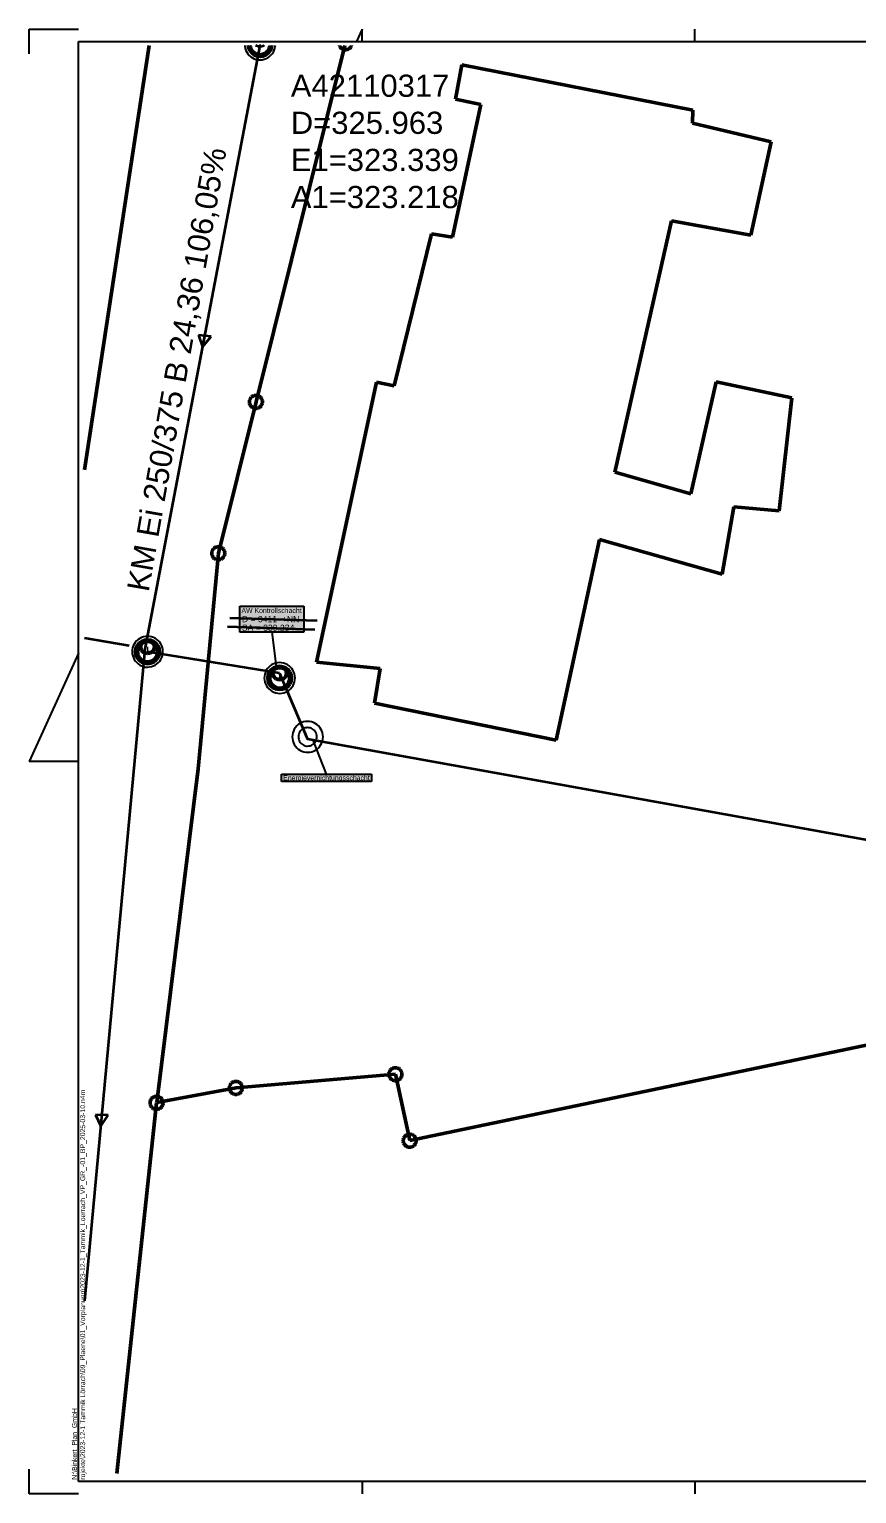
# Model space of a CAD drawing. Extents: x 1 to 1003, y -25 to 594.
# Drawn here: x 1 to 337, y 0 to 594 of the extents above; entities that cross this region are included whole.
import ezdxf
from ezdxf.lldxf.tags import DXFTag

# ---------------------------------------------------------------- set-up
doc = ezdxf.new("R2010")
doc.units = 0
doc.layers.get('0').update_dxf_attribs({"lineweight": 25})
for name, color, linetype, lineweight, true_color in [('S_Regenwasser-A01I5X9ZIE', 7, 'Continuous', 35, 0x0080ff), ('S_Schmutzwasser', 7, 'Continuous', 35, 0x808040), ('S_Schächte', 9, 'Continuous', 35, 0x808080), ('S_Schächte-A01I5XA1IE', 9, 'Continuous', 35, 0x808080), ('S_Text', 7, 'Continuous', 25, 0x004c00), ('X_Geometrie-A01I5X9XIE', 6, 'Continuous', 50, 0xff00ff)]:
    doc.layers.add(name, color=color, linetype=linetype, lineweight=lineweight, true_color=true_color)
for name, color, linetype, lineweight in [('S_Schmutzwasser-A01I5X9YIE', 7, 'Continuous', 35), ('S_Text_Schächte', 7, 'Continuous', 25), ('Schachtdeckel', 7, 'Continuous', 25), ('Schachtdeckel-A01I5XA0IE', 7, 'Continuous', 25), ('X_Planrahmen', 7, 'Continuous', 25)]:
    doc.layers.add(name, color=color, linetype=linetype, lineweight=lineweight)
doc.styles.get("Standard").update_dxf_attribs({"font": 'arial.ttf'})
tags = doc.linetypes.add('STRICHPUNKT2', pattern=[12.7, 6.35, -3.175, 0, -3.175]).pattern_tags.tags
tags[10:11] = [DXFTag(74, 4), DXFTag(75, 0), DXFTag(340, '0'), DXFTag(46, 0.0), DXFTag(50, 0.0), DXFTag(44, 0.0), DXFTag(45, 0.0)]
tags[8:9] = [DXFTag(74, 4), DXFTag(75, 0), DXFTag(340, '0'), DXFTag(46, 0.0), DXFTag(50, 0.0), DXFTag(44, 0.0), DXFTag(45, 0.0)]
tags[6:7] = [DXFTag(74, 4), DXFTag(75, 0), DXFTag(340, '0'), DXFTag(46, 0.0), DXFTag(50, 0.0), DXFTag(44, 0.0), DXFTag(45, 0.0)]
tags[4:5] = [DXFTag(74, 4), DXFTag(75, 0), DXFTag(340, '0'), DXFTag(46, 0.0), DXFTag(50, 0.0), DXFTag(44, 0.0), DXFTag(45, 0.0)]
tags = doc.linetypes.add('STRICHPUNKT2-A01I5XA2IE', pattern=[12.7, 6.35, -3.175, 0, -3.175]).pattern_tags.tags
tags[10:11] = [DXFTag(74, 4), DXFTag(75, 0), DXFTag(340, '0'), DXFTag(46, 0.0), DXFTag(50, 0.0), DXFTag(44, 0.0), DXFTag(45, 0.0)]
tags[8:9] = [DXFTag(74, 4), DXFTag(75, 0), DXFTag(340, '0'), DXFTag(46, 0.0), DXFTag(50, 0.0), DXFTag(44, 0.0), DXFTag(45, 0.0)]
tags[6:7] = [DXFTag(74, 4), DXFTag(75, 0), DXFTag(340, '0'), DXFTag(46, 0.0), DXFTag(50, 0.0), DXFTag(44, 0.0), DXFTag(45, 0.0)]
tags[4:5] = [DXFTag(74, 4), DXFTag(75, 0), DXFTag(340, '0'), DXFTag(46, 0.0), DXFTag(50, 0.0), DXFTag(44, 0.0), DXFTag(45, 0.0)]

# ---------------------------------------------------------------- blocks, each defined once
blk = doc.blocks.new('Blockreferenz-A01I5X9RIE', base_point=(1, -25))
at = {"layer": 'X_Planrahmen', "color": 0, "linetype": 'ByBlock', "lineweight": -2, "ltscale": 0.25}
for p, q in [((136, 594), (133.73, 589)), ((1, 584), (1, 594)), ((1, 594), (21, 594)), ((21, 589), (836, 589)), ((21, 5), (21, 589)), ((136, 589), (136, 594)), ((271, 589), (271, 594)), ((21, 341), (1, 297)), ((21, 297), (1, 297)), ((1, 0), (1, 10)), ((21, 0), (1, 0)), ((836, 5), (21, 5)), ((136, 5), (136, 0)), ((271, 5), (271, 0))]:
    blk.add_line(p, q, dxfattribs=at)
at = {"layer": 'X_Planrahmen', "color": 0, "linetype": 'ByBlock', "lineweight": -2, "ltscale": 0.25, "insert": (18.33, 5.67), "char_height": 2, "attachment_point": 1, "rotation": 90}
blk.add_mtext('{\\fArial;N:\\Binkert_Plan_GmbH\\Projekte\\2023-12-1 Tammik Lörrach\\09_Plaene\\01_Vorplanung\\2023-12-1_Tammik_Loerrach_VP\\H_GR_-01_BP_2025-03-10.n4m}', dxfattribs=at)
blk = doc.blocks.new('Referenz-A01I5XA3IE', base_point=(0.16, -0.8))
at = {"layer": 'S_Regenwasser-A01I5X9ZIE', "color": 0, "linetype": 'Continuous', "ltscale": 0.35}
for p, q in [((94.54, 587.4), (47.92, 342.52)), ((74.74, 469.33), (69.59, 469.91)), ((69.59, 469.91), (71.27, 465.19)), ((71.27, 465.19), (74.74, 469.33)), ((47.92, 342.52), (23.41, 78.26)), ((33.07, 153.52), (27.89, 153.65)), ((27.89, 153.65), (29.98, 149.09)), ((29.98, 149.09), (33.07, 153.52))]:
    blk.add_line(p, q, dxfattribs=at)
at = {"layer": 'S_Schmutzwasser-A01I5X9YIE', "color": 0, "linetype": 'Continuous', "ltscale": 0.35}
blk.add_line((23.41, 347.15), (41.52, 344.03), dxfattribs=at)
at = {"layer": 'S_Schächte-A01I5XA1IE', "color": 0, "linetype": 'Continuous', "ltscale": 0.35}
for p, q in [((89.79, 586.56), (89.68, 587.4)), ((89.68, 587.4), (89.79, 586.56)), ((90.29, 585.35), (89.79, 586.56)), ((89.79, 586.56), (90.29, 585.35)), ((90.28, 586.69), (90.18, 587.4)), ((90.18, 587.4), (90.28, 586.69)), ((90.73, 585.6), (90.28, 586.69)), ((90.28, 586.69), (90.73, 585.6)), ((91.09, 584.32), (90.29, 585.35)), ((90.29, 585.35), (91.09, 584.32)), ((91.44, 584.67), (90.73, 585.6)), ((90.73, 585.6), (91.44, 584.67)), ((92.12, 583.52), (91.09, 584.32)), ((91.09, 584.32), (92.12, 583.52)), ((92.37, 583.96), (91.44, 584.67)), ((91.44, 584.67), (92.37, 583.96)), ((93.33, 583.02), (92.12, 583.52)), ((92.12, 583.52), (93.33, 583.02)), ((93.46, 583.51), (92.37, 583.96)), ((92.37, 583.96), (93.46, 583.51)), ((93.12, 587.26), (92.94, 587.4)), ((93.12, 587.26), (92.94, 587.4)), ((93.85, 586.96), (93.12, 587.26)), ((93.85, 586.96), (93.12, 587.26)), ((94.62, 582.85), (93.33, 583.02)), ((93.33, 583.02), (94.62, 582.85)), ((94.62, 583.35), (93.46, 583.51)), ((93.46, 583.51), (94.62, 583.35)), ((94.62, 586.85), (93.85, 586.96)), ((94.62, 586.85), (93.85, 586.96)), ((94.62, 587.35), (94.31, 587.4)), ((94.62, 587.35), (94.31, 587.4)), ((94.94, 587.4), (94.62, 587.35)), ((94.94, 587.4), (94.62, 587.35)), ((95.4, 586.96), (94.62, 586.85)), ((95.4, 586.96), (94.62, 586.85)), ((95.79, 583.51), (94.62, 583.35)), ((94.62, 583.35), (95.79, 583.51)), ((95.92, 583.02), (94.62, 582.85)), ((94.62, 582.85), (95.92, 583.02)), ((96.12, 587.26), (95.4, 586.96)), ((96.12, 587.26), (95.4, 586.96)), ((96.87, 583.96), (95.79, 583.51)), ((95.79, 583.51), (96.87, 583.96)), ((97.12, 583.52), (95.92, 583.02)), ((95.92, 583.02), (97.12, 583.52)), ((96.3, 587.4), (96.12, 587.26)), ((96.3, 587.4), (96.12, 587.26)), ((97.8, 584.67), (96.87, 583.96)), ((96.87, 583.96), (97.8, 584.67)), ((98.16, 584.32), (97.12, 583.52)), ((97.12, 583.52), (98.16, 584.32)), ((98.52, 585.6), (97.8, 584.67)), ((97.8, 584.67), (98.52, 585.6)), ((98.95, 585.35), (98.16, 584.32)), ((98.16, 584.32), (98.95, 585.35)), ((98.97, 586.69), (98.52, 585.6)), ((98.52, 585.6), (98.97, 586.69)), ((99.45, 586.56), (98.95, 585.35)), ((98.95, 585.35), (99.45, 586.56)), ((99.06, 587.4), (98.97, 586.69)), ((98.97, 586.69), (99.06, 587.4)), ((99.56, 587.4), (99.45, 586.56)), ((99.45, 586.56), (99.56, 587.4)), ((44.65, 344.03), (45.45, 345.07)), ((45.45, 345.07), (44.65, 344.03)), ((45.09, 343.78), (45.8, 344.71)), ((45.8, 344.71), (45.09, 343.78)), ((45.45, 345.07), (46.48, 345.86)), ((46.48, 345.86), (45.45, 345.07)), ((45.8, 344.71), (46.73, 345.43)), ((46.73, 345.43), (45.8, 344.71)), ((46.08, 344.31), (46.38, 345.03)), ((46.08, 344.31), (46.38, 345.03)), ((46.38, 345.03), (46.86, 345.65)), ((46.38, 345.03), (46.86, 345.65)), ((46.48, 345.86), (47.69, 346.36)), ((47.69, 346.36), (46.48, 345.86)), ((46.57, 344.18), (46.82, 344.78)), ((46.57, 344.18), (46.82, 344.78)), ((46.73, 345.43), (47.82, 345.88)), ((47.82, 345.88), (46.73, 345.43)), ((46.82, 344.78), (47.21, 345.3)), ((46.82, 344.78), (47.21, 345.3)), ((46.86, 345.65), (47.48, 346.13)), ((46.86, 345.65), (47.48, 346.13)), ((47.21, 345.3), (47.73, 345.7)), ((47.21, 345.3), (47.73, 345.7)), ((47.48, 346.13), (48.21, 346.43)), ((47.48, 346.13), (48.21, 346.43)), ((47.69, 346.36), (48.98, 346.53)), ((48.98, 346.53), (47.69, 346.36)), ((47.73, 345.7), (48.34, 345.95)), ((47.73, 345.7), (48.34, 345.95)), ((47.82, 345.88), (48.98, 346.03)), ((48.98, 346.03), (47.82, 345.88)), ((48.21, 346.43), (48.98, 346.53)), ((48.21, 346.43), (48.98, 346.53)), ((48.34, 345.95), (48.98, 346.03)), ((48.34, 345.95), (48.98, 346.03)), ((48.98, 346.53), (49.76, 346.43)), ((48.98, 346.53), (50.28, 346.36)), ((50.28, 346.36), (48.98, 346.53)), ((48.98, 346.53), (49.76, 346.43)), ((48.98, 346.03), (49.63, 345.95)), ((48.98, 346.03), (50.15, 345.88)), ((50.15, 345.88), (48.98, 346.03)), ((48.98, 346.03), (49.63, 345.95)), ((49.63, 345.95), (50.23, 345.7)), ((49.63, 345.95), (50.23, 345.7)), ((49.76, 346.43), (50.48, 346.13)), ((49.76, 346.43), (50.48, 346.13)), ((50.15, 345.88), (51.23, 345.43)), ((51.23, 345.43), (50.15, 345.88)), ((50.23, 345.7), (50.75, 345.3)), ((50.23, 345.7), (50.75, 345.3)), ((50.28, 346.36), (51.48, 345.86)), ((51.48, 345.86), (50.28, 346.36)), ((50.48, 346.13), (51.1, 345.65)), ((50.48, 346.13), (51.1, 345.65)), ((50.75, 345.3), (51.15, 344.78)), ((50.75, 345.3), (51.15, 344.78)), ((51.1, 345.65), (51.58, 345.03)), ((51.1, 345.65), (51.58, 345.03)), ((51.15, 344.78), (51.4, 344.18)), ((51.15, 344.78), (51.4, 344.18)), ((51.23, 345.43), (52.16, 344.71)), ((52.16, 344.71), (51.23, 345.43)), ((51.48, 345.86), (52.52, 345.07)), ((52.52, 345.07), (51.48, 345.86)), ((51.58, 345.03), (51.88, 344.31)), ((51.58, 345.03), (51.88, 344.31)), ((52.16, 344.71), (52.88, 343.78)), ((52.88, 343.78), (52.16, 344.71)), ((52.52, 345.07), (53.31, 344.03)), ((53.31, 344.03), (52.52, 345.07)), ((45.98, 343.53), (43.98, 341.53)), ((43.98, 341.53), (44.15, 342.83)), ((44.15, 342.83), (43.98, 341.53)), ((44.15, 340.24), (43.98, 341.53)), ((43.98, 341.53), (44.15, 340.24)), ((44.15, 342.83), (44.65, 344.03)), ((44.65, 344.03), (44.15, 342.83)), ((44.65, 339.03), (44.15, 340.24)), ((44.15, 340.24), (44.65, 339.03)), ((46.48, 343.53), (44.48, 341.53)), ((44.48, 341.53), (44.64, 342.7)), ((44.64, 342.7), (44.48, 341.53)), ((44.64, 340.37), (44.48, 341.53)), ((44.48, 341.53), (44.64, 340.37)), ((44.64, 342.7), (45.09, 343.78)), ((45.09, 343.78), (44.64, 342.7)), ((45.09, 339.28), (44.64, 340.37)), ((44.64, 340.37), (45.09, 339.28)), ((45.45, 338), (44.65, 339.03)), ((44.65, 339.03), (45.45, 338)), ((45.8, 338.35), (45.09, 339.28)), ((45.09, 339.28), (45.8, 338.35)), ((45.98, 343.53), (46.08, 344.31)), ((45.98, 343.53), (46.08, 344.31)), ((46.08, 342.76), (45.98, 343.53)), ((46.08, 342.76), (45.98, 343.53)), ((46.38, 342.03), (46.08, 342.76)), ((46.38, 342.03), (46.08, 342.76)), ((46.86, 341.41), (46.38, 342.03)), ((46.86, 341.41), (46.38, 342.03)), ((46.48, 343.53), (46.57, 344.18)), ((46.48, 343.53), (46.57, 344.18)), ((46.57, 342.88), (46.48, 343.53)), ((46.57, 342.88), (46.48, 343.53)), ((46.82, 342.28), (46.57, 342.88)), ((46.82, 342.28), (46.57, 342.88)), ((47.21, 341.76), (46.82, 342.28)), ((47.21, 341.76), (46.82, 342.28)), ((47.48, 340.93), (46.86, 341.41)), ((47.48, 340.93), (46.86, 341.41)), ((47.73, 341.37), (47.21, 341.76)), ((47.73, 341.37), (47.21, 341.76)), ((48.21, 340.63), (47.48, 340.93)), ((48.21, 340.63), (47.48, 340.93)), ((48.34, 341.12), (47.73, 341.37)), ((48.34, 341.12), (47.73, 341.37)), ((48.98, 340.53), (48.21, 340.63)), ((48.98, 340.53), (48.21, 340.63)), ((48.98, 341.03), (48.34, 341.12)), ((48.98, 341.03), (48.34, 341.12)), ((49.63, 341.12), (48.98, 341.03)), ((49.63, 341.12), (48.98, 341.03)), ((49.76, 340.63), (48.98, 340.53)), ((49.76, 340.63), (48.98, 340.53)), ((50.23, 341.37), (49.63, 341.12)), ((50.23, 341.37), (49.63, 341.12)), ((50.48, 340.93), (49.76, 340.63)), ((50.48, 340.93), (49.76, 340.63)), ((50.75, 341.76), (50.23, 341.37)), ((50.75, 341.76), (50.23, 341.37)), ((51.1, 341.41), (50.48, 340.93)), ((51.1, 341.41), (50.48, 340.93)), ((51.15, 342.28), (50.75, 341.76)), ((51.15, 342.28), (50.75, 341.76)), ((51.58, 342.03), (51.1, 341.41)), ((51.58, 342.03), (51.1, 341.41)), ((51.4, 342.88), (51.15, 342.28)), ((51.4, 342.88), (51.15, 342.28)), ((51.4, 344.18), (51.48, 343.53)), ((51.4, 344.18), (51.48, 343.53)), ((51.48, 343.53), (51.4, 342.88)), ((51.48, 343.53), (51.4, 342.88)), ((51.48, 343.53), (53.48, 341.53)), ((51.88, 342.76), (51.58, 342.03)), ((51.88, 342.76), (51.58, 342.03)), ((51.88, 344.31), (51.98, 343.53)), ((51.88, 344.31), (51.98, 343.53)), ((51.98, 343.53), (51.88, 342.76)), ((51.98, 343.53), (51.88, 342.76)), ((51.98, 343.53), (53.98, 341.53)), ((52.88, 339.28), (52.16, 338.35)), ((52.16, 338.35), (52.88, 339.28)), ((53.31, 339.03), (52.52, 338)), ((52.52, 338), (53.31, 339.03)), ((52.88, 343.78), (53.33, 342.7)), ((53.33, 342.7), (52.88, 343.78)), ((53.33, 340.37), (52.88, 339.28)), ((52.88, 339.28), (53.33, 340.37)), ((53.31, 344.03), (53.81, 342.83)), ((53.81, 342.83), (53.31, 344.03)), ((53.81, 340.24), (53.31, 339.03)), ((53.31, 339.03), (53.81, 340.24)), ((53.33, 342.7), (53.48, 341.53)), ((53.48, 341.53), (53.33, 342.7)), ((53.48, 341.53), (53.33, 340.37)), ((53.33, 340.37), (53.48, 341.53)), ((53.81, 342.83), (53.98, 341.53)), ((53.98, 341.53), (53.81, 342.83)), ((53.98, 341.53), (53.81, 340.24)), ((53.81, 340.24), (53.98, 341.53)), ((46.48, 337.2), (45.45, 338)), ((45.45, 338), (46.48, 337.2)), ((46.73, 337.63), (45.8, 338.35)), ((45.8, 338.35), (46.73, 337.63)), ((47.69, 336.7), (46.48, 337.2)), ((46.48, 337.2), (47.69, 336.7)), ((47.82, 337.19), (46.73, 337.63)), ((46.73, 337.63), (47.82, 337.19)), ((48.98, 336.53), (47.69, 336.7)), ((47.69, 336.7), (48.98, 336.53)), ((48.98, 337.03), (47.82, 337.19)), ((47.82, 337.19), (48.98, 337.03)), ((50.15, 337.19), (48.98, 337.03)), ((48.98, 337.03), (50.15, 337.19)), ((50.28, 336.7), (48.98, 336.53)), ((48.98, 336.53), (50.28, 336.7)), ((51.23, 337.63), (50.15, 337.19)), ((50.15, 337.19), (51.23, 337.63)), ((51.48, 337.2), (50.28, 336.7)), ((50.28, 336.7), (51.48, 337.2)), ((52.16, 338.35), (51.23, 337.63)), ((51.23, 337.63), (52.16, 338.35)), ((52.52, 338), (51.48, 337.2)), ((51.48, 337.2), (52.52, 338))]:
    blk.add_line(p, q, dxfattribs=at)
at = {"layer": 'S_Schächte-A01I5XA1IE', "color": 0, "linetype": 'STRICHPUNKT2-A01I5XA2IE', "lineweight": 13, "ltscale": 0.13}
for p in [(48.98, 343.53), (48.98, 341.53)]:
    blk.add_line(p, (48.98, 341.53), dxfattribs=at)
at = {"layer": 'Schachtdeckel-A01I5XA0IE', "color": 0, "linetype": 'Continuous', "lineweight": -2, "ltscale": 0.25}
for p, q in [((88.4, 587.4), (88.43, 587.02)), ((88.43, 587.02), (88.59, 586.21)), ((88.59, 586.21), (88.86, 585.44)), ((88.86, 585.44), (89.22, 584.71)), ((89.22, 584.71), (89.68, 584.03)), ((89.68, 584.03), (90.22, 583.42)), ((90.22, 583.42), (90.84, 582.88)), ((90.84, 582.88), (91.52, 582.43)), ((90.9, 587.4), (90.91, 587.35)), ((90.91, 587.35), (91, 586.87)), ((91, 586.87), (91.16, 586.41)), ((91.16, 586.41), (91.38, 585.97)), ((91.38, 585.97), (91.66, 585.56)), ((91.52, 582.43), (92.25, 582.07)), ((91.66, 585.56), (91.98, 585.19)), ((91.98, 585.19), (92.35, 584.87)), ((92.35, 584.87), (92.76, 584.6)), ((92.76, 584.6), (93.2, 584.38)), ((93.2, 584.38), (93.67, 584.23)), ((93.67, 584.23), (94.15, 584.13)), ((94.15, 584.13), (94.64, 584.1)), ((94.64, 584.1), (95.13, 584.14)), ((95.13, 584.14), (95.61, 584.24)), ((95.61, 584.24), (96.07, 584.4)), ((96.07, 584.4), (96.51, 584.61)), ((96.51, 584.61), (96.92, 584.89)), ((96.92, 584.89), (97.28, 585.21)), ((97.04, 582.09), (97.77, 582.45)), ((97.28, 585.21), (97.61, 585.58)), ((97.61, 585.58), (97.88, 585.99)), ((97.77, 582.45), (98.45, 582.91)), ((97.88, 585.99), (98.09, 586.43)), ((98.09, 586.43), (98.25, 586.9)), ((98.25, 586.9), (98.34, 587.38)), ((98.34, 587.38), (98.34, 587.4)), ((98.45, 582.91), (99.06, 583.45)), ((99.06, 583.45), (99.59, 584.07)), ((99.59, 584.07), (100.05, 584.75)), ((100.05, 584.75), (100.41, 585.48)), ((100.41, 585.48), (100.67, 586.26)), ((100.67, 586.26), (100.82, 587.06)), ((100.82, 587.06), (100.84, 587.4)), ((92.25, 582.07), (93.03, 581.81)), ((93.03, 581.81), (93.83, 581.65)), ((93.83, 581.65), (94.65, 581.6)), ((94.65, 581.6), (95.46, 581.66)), ((95.46, 581.66), (96.26, 581.82)), ((96.26, 581.82), (97.04, 582.09)), ((43.56, 344.64), (43.2, 343.9)), ((44.01, 345.32), (43.56, 344.64)), ((44.55, 345.93), (44.01, 345.32)), ((45.16, 346.48), (44.55, 345.93)), ((45.84, 346.93), (45.16, 346.48)), ((46.57, 347.3), (45.84, 346.93)), ((47.34, 347.56), (46.57, 347.3)), ((47.1, 344.77), (46.69, 344.5)), ((47.53, 344.99), (47.1, 344.77)), ((48.14, 347.73), (47.34, 347.56)), ((48, 345.15), (47.53, 344.99)), ((48.48, 345.25), (48, 345.15)), ((48.96, 347.78), (48.14, 347.73)), ((48.97, 345.28), (48.48, 345.25)), ((49.78, 347.73), (48.96, 347.78)), ((49.46, 345.25), (48.97, 345.28)), ((49.94, 345.16), (49.46, 345.25)), ((50.58, 347.57), (49.78, 347.73)), ((50.4, 345), (49.94, 345.16)), ((50.85, 344.79), (50.4, 345)), ((51.35, 347.31), (50.58, 347.57)), ((51.25, 344.52), (50.85, 344.79)), ((52.09, 346.96), (51.35, 347.31)), ((52.77, 346.5), (52.09, 346.96)), ((53.39, 345.97), (52.77, 346.5)), ((53.93, 345.35), (53.39, 345.97)), ((54.38, 344.68), (53.93, 345.35)), ((54.75, 343.94), (54.38, 344.68)), ((42.78, 342.32), (42.73, 341.51)), ((42.73, 341.51), (42.79, 340.69)), ((42.94, 343.13), (42.78, 342.32)), ((42.79, 340.69), (42.95, 339.89)), ((43.2, 343.9), (42.94, 343.13)), ((42.95, 339.89), (43.22, 339.12)), ((43.22, 339.12), (43.58, 338.39)), ((45.26, 342.01), (45.23, 341.52)), ((45.23, 341.52), (45.27, 341.03)), ((45.36, 342.49), (45.26, 342.01)), ((45.27, 341.03), (45.36, 340.55)), ((45.51, 342.95), (45.36, 342.49)), ((45.36, 340.55), (45.52, 340.08)), ((45.73, 343.39), (45.51, 342.95)), ((45.52, 340.08), (45.74, 339.64)), ((46, 343.8), (45.73, 343.39)), ((45.74, 339.64), (46.02, 339.24)), ((46.32, 344.17), (46, 343.8)), ((46.02, 339.24), (46.34, 338.87)), ((46.69, 344.5), (46.32, 344.17)), ((46.34, 338.87), (46.71, 338.55)), ((51.62, 344.19), (51.25, 344.52)), ((51.28, 338.57), (51.64, 338.89)), ((51.95, 343.83), (51.62, 344.19)), ((51.64, 338.89), (51.97, 339.26)), ((52.22, 343.42), (51.95, 343.83)), ((51.97, 339.26), (52.24, 339.67)), ((52.44, 342.98), (52.22, 343.42)), ((52.24, 339.67), (52.45, 340.11)), ((52.6, 342.52), (52.44, 342.98)), ((52.45, 340.11), (52.61, 340.57)), ((52.7, 342.03), (52.6, 342.52)), ((52.61, 340.57), (52.7, 341.06)), ((52.73, 341.55), (52.7, 342.03)), ((52.7, 341.06), (52.73, 341.55)), ((54.41, 338.43), (54.77, 339.16)), ((55.01, 343.17), (54.75, 343.94)), ((54.77, 339.16), (55.03, 339.94)), ((55.18, 342.37), (55.01, 343.17)), ((55.03, 339.94), (55.18, 340.74)), ((55.23, 341.55), (55.18, 342.37)), ((55.18, 340.74), (55.23, 341.55)), ((43.58, 338.39), (44.04, 337.71)), ((44.04, 337.71), (44.58, 337.1)), ((44.58, 337.1), (45.2, 336.56)), ((45.2, 336.56), (45.88, 336.11)), ((45.88, 336.11), (46.61, 335.75)), ((46.61, 335.75), (47.39, 335.49)), ((46.71, 338.55), (47.12, 338.28)), ((47.12, 338.28), (47.56, 338.06)), ((47.39, 335.49), (48.19, 335.33)), ((47.56, 338.06), (48.03, 337.91)), ((48.03, 337.91), (48.51, 337.81)), ((48.19, 335.33), (49.01, 335.28)), ((48.51, 337.81), (49, 337.78)), ((49, 337.78), (49.49, 337.82)), ((49.01, 335.28), (49.82, 335.34)), ((49.49, 337.82), (49.97, 337.91)), ((49.82, 335.34), (50.62, 335.5)), ((49.97, 337.91), (50.43, 338.07)), ((50.43, 338.07), (50.87, 338.29)), ((50.62, 335.5), (51.4, 335.77)), ((50.87, 338.29), (51.28, 338.57)), ((51.4, 335.77), (52.13, 336.13)), ((52.13, 336.13), (52.81, 336.59)), ((52.81, 336.59), (53.42, 337.13)), ((53.42, 337.13), (53.95, 337.75)), ((53.95, 337.75), (54.41, 338.43))]:
    blk.add_line(p, q, dxfattribs=at)
at = {"layer": 'X_Geometrie-A01I5X9XIE', "color": 0, "linetype": 'Continuous', "ltscale": 0.5}
for p, q in [((49.64, 587.4), (23.41, 415.24)), ((129.06, 587.4), (93.03, 442.92)), ((126.81, 587.4), (126.84, 587.32)), ((126.84, 587.32), (126.99, 587.01)), ((126.99, 587.01), (127.18, 586.72)), ((127.18, 586.72), (127.41, 586.46)), ((127.41, 586.46), (127.67, 586.23)), ((127.67, 586.23), (127.96, 586.04)), ((127.96, 586.04), (128.28, 585.88)), ((128.28, 585.88), (128.6, 585.77)), ((128.6, 585.77), (128.95, 585.7)), ((128.95, 585.7), (129.29, 585.68)), ((129.29, 585.68), (129.64, 585.7)), ((129.64, 585.7), (129.98, 585.77)), ((129.98, 585.77), (130.31, 585.88)), ((130.31, 585.88), (130.62, 586.04)), ((130.62, 586.04), (130.91, 586.23)), ((130.91, 586.23), (131.17, 586.46)), ((131.17, 586.46), (131.4, 586.72)), ((131.4, 586.72), (131.6, 587.01)), ((131.6, 587.01), (131.75, 587.32)), ((131.75, 587.32), (131.77, 587.4)), ((173.91, 565.62), (176.53, 579.59)), ((176.53, 579.59), (270.18, 561.14)), ((184.19, 563.55), (173.91, 565.62)), ((172.72, 509.73), (184.19, 563.55)), ((270.18, 561.14), (270.08, 555.95)), ((270.08, 555.95), (302.05, 548.38)), ((302.05, 548.38), (293.68, 510.54)), ((149.02, 449.4), (164.22, 511.07)), ((164.22, 511.07), (172.72, 509.73)), ((261.57, 516.27), (238.5, 414.39)), ((293.68, 510.54), (261.57, 516.27)), ((92.94, 445.5), (92.59, 445.48)), ((93.28, 445.48), (92.94, 445.5)), ((117.51, 337.33), (141.9, 450.92)), ((141.9, 450.92), (149.02, 449.4)), ((269.41, 405.57), (279.67, 450.94)), ((279.67, 450.94), (310.37, 444.55)), ((93.03, 442.92), (77.75, 381.53)), ((90.3, 443.19), (90.28, 442.84)), ((90.28, 442.84), (90.3, 442.49)), ((90.37, 443.53), (90.3, 443.19)), ((90.3, 442.49), (90.37, 442.15)), ((90.48, 443.86), (90.37, 443.53)), ((90.37, 442.15), (90.48, 441.82)), ((90.63, 444.17), (90.48, 443.86)), ((90.48, 441.82), (90.63, 441.51)), ((90.83, 444.46), (90.63, 444.17)), ((90.63, 441.51), (90.83, 441.22)), ((91.06, 444.72), (90.83, 444.46)), ((90.83, 441.22), (91.06, 440.96)), ((91.32, 444.95), (91.06, 444.72)), ((91.06, 440.96), (91.32, 440.73)), ((91.61, 445.14), (91.32, 444.95)), ((91.32, 440.73), (91.61, 440.54)), ((91.92, 445.3), (91.61, 445.14)), ((91.61, 440.54), (91.92, 440.38)), ((92.25, 445.41), (91.92, 445.3)), ((91.92, 440.38), (92.25, 440.27)), ((92.59, 445.48), (92.25, 445.41)), ((92.25, 440.27), (92.59, 440.2)), ((92.59, 440.2), (92.94, 440.18)), ((92.94, 440.18), (93.28, 440.2)), ((93.63, 445.41), (93.28, 445.48)), ((93.28, 440.2), (93.63, 440.27)), ((93.95, 445.3), (93.63, 445.41)), ((93.63, 440.27), (93.95, 440.38)), ((94.27, 445.14), (93.95, 445.3)), ((93.95, 440.38), (94.27, 440.54)), ((94.56, 444.95), (94.27, 445.14)), ((94.27, 440.54), (94.56, 440.73)), ((94.82, 444.72), (94.56, 444.95)), ((94.56, 440.73), (94.82, 440.96)), ((95.05, 444.46), (94.82, 444.72)), ((94.82, 440.96), (95.05, 441.22)), ((95.24, 444.17), (95.05, 444.46)), ((95.05, 441.22), (95.24, 441.51)), ((95.39, 443.86), (95.24, 444.17)), ((95.24, 441.51), (95.39, 441.82)), ((95.51, 443.53), (95.39, 443.86)), ((95.39, 441.82), (95.51, 442.15)), ((95.57, 443.19), (95.51, 443.53)), ((95.51, 442.15), (95.57, 442.49)), ((95.6, 442.84), (95.57, 443.19)), ((95.57, 442.49), (95.6, 442.84)), ((310.37, 444.55), (305.26, 398.73)), ((238.5, 414.39), (269.41, 405.57)), ((286.83, 400.34), (282.17, 373.03)), ((305.26, 398.73), (286.83, 400.34)), ((232.3, 387.02), (214.82, 305.62)), ((282.17, 373.03), (232.3, 387.02)), ((77.75, 381.53), (69.48, 294.09)), ((75.03, 381.8), (75.01, 381.45)), ((75.01, 381.45), (75.03, 381.11)), ((75.1, 382.14), (75.03, 381.8)), ((75.03, 381.11), (75.1, 380.76)), ((75.21, 382.47), (75.1, 382.14)), ((75.1, 380.76), (75.21, 380.43)), ((75.36, 382.78), (75.21, 382.47)), ((75.21, 380.43), (75.36, 380.12)), ((75.56, 383.07), (75.36, 382.78)), ((75.79, 383.33), (75.56, 383.07)), ((76.05, 383.56), (75.79, 383.33)), ((76.34, 383.76), (76.05, 383.56)), ((76.65, 383.91), (76.34, 383.76)), ((76.98, 384.02), (76.65, 383.91)), ((77.32, 384.09), (76.98, 384.02)), ((77.67, 384.11), (77.32, 384.09)), ((78.01, 384.09), (77.67, 384.11)), ((78.35, 384.02), (78.01, 384.09)), ((78.68, 383.91), (78.35, 384.02)), ((79, 383.76), (78.68, 383.91)), ((79.28, 383.56), (79, 383.76)), ((79.55, 383.33), (79.28, 383.56)), ((79.78, 383.07), (79.55, 383.33)), ((79.97, 382.78), (79.78, 383.07)), ((80.12, 382.47), (79.97, 382.78)), ((79.97, 380.12), (80.12, 380.43)), ((80.23, 382.14), (80.12, 382.47)), ((80.12, 380.43), (80.23, 380.76)), ((80.3, 381.8), (80.23, 382.14)), ((80.23, 380.76), (80.3, 381.11)), ((80.32, 381.45), (80.3, 381.8)), ((80.3, 381.11), (80.32, 381.45)), ((75.36, 380.12), (75.56, 379.83)), ((75.56, 379.83), (75.79, 379.57)), ((75.79, 379.57), (76.05, 379.34)), ((76.05, 379.34), (76.34, 379.15)), ((76.34, 379.15), (76.65, 379)), ((76.65, 379), (76.98, 378.88)), ((76.98, 378.88), (77.32, 378.82)), ((77.32, 378.82), (77.67, 378.79)), ((77.67, 378.79), (78.01, 378.82)), ((78.01, 378.82), (78.35, 378.88)), ((78.35, 378.88), (78.68, 379)), ((78.68, 379), (79, 379.15)), ((79, 379.15), (79.28, 379.34)), ((79.28, 379.34), (79.55, 379.57)), ((79.55, 379.57), (79.78, 379.83)), ((79.78, 379.83), (79.97, 380.12)), ((143.29, 334.73), (117.51, 337.33)), ((141.04, 320.69), (143.29, 334.73)), ((214.82, 305.62), (141.04, 320.69)), ((69.48, 294.09), (52.73, 158.64)), ((529.76, 221.48), (155.42, 143.28)), ((148.21, 172.43), (147.92, 172.24)), ((148.52, 172.59), (148.21, 172.43)), ((148.85, 172.7), (148.52, 172.59)), ((149.19, 172.77), (148.85, 172.7)), ((149.54, 172.79), (149.19, 172.77)), ((149.88, 172.77), (149.54, 172.79)), ((150.22, 172.7), (149.88, 172.77)), ((150.55, 172.59), (150.22, 172.7)), ((150.87, 172.43), (150.55, 172.59)), ((151.15, 172.24), (150.87, 172.43)), ((82.95, 166.46), (82.72, 166.2)), ((83.21, 166.69), (82.95, 166.46)), ((83.5, 166.88), (83.21, 166.69)), ((83.82, 167.04), (83.5, 166.88)), ((84.14, 167.15), (83.82, 167.04)), ((84.49, 167.22), (84.14, 167.15)), ((84.83, 167.24), (84.49, 167.22)), ((85.18, 167.22), (84.83, 167.24)), ((149.62, 170.21), (84.92, 164.65)), ((85.52, 167.15), (85.18, 167.22)), ((85.85, 167.04), (85.52, 167.15)), ((86.16, 166.88), (85.85, 167.04)), ((86.45, 166.69), (86.16, 166.88)), ((86.71, 166.46), (86.45, 166.69)), ((86.94, 166.2), (86.71, 166.46)), ((146.9, 170.48), (146.88, 170.13)), ((146.88, 170.13), (146.9, 169.79)), ((146.97, 170.82), (146.9, 170.48)), ((146.9, 169.79), (146.97, 169.44)), ((147.08, 171.15), (146.97, 170.82)), ((146.97, 169.44), (147.08, 169.11)), ((147.23, 171.46), (147.08, 171.15)), ((147.08, 169.11), (147.23, 168.8)), ((147.43, 171.75), (147.23, 171.46)), ((147.23, 168.8), (147.43, 168.51)), ((147.66, 172.01), (147.43, 171.75)), ((147.43, 168.51), (147.66, 168.25)), ((147.92, 172.24), (147.66, 172.01)), ((147.66, 168.25), (147.92, 168.02)), ((147.92, 168.02), (148.21, 167.83)), ((148.21, 167.83), (148.52, 167.68)), ((148.52, 167.68), (148.85, 167.56)), ((148.85, 167.56), (149.19, 167.5)), ((149.19, 167.5), (149.54, 167.47)), ((149.54, 167.47), (149.88, 167.5)), ((155.42, 143.28), (149.62, 170.21)), ((149.88, 167.5), (150.22, 167.56)), ((150.22, 167.56), (150.55, 167.68)), ((150.55, 167.68), (150.87, 167.83)), ((150.87, 167.83), (151.15, 168.02)), ((151.42, 172.01), (151.15, 172.24)), ((151.15, 168.02), (151.42, 168.25)), ((151.65, 171.75), (151.42, 172.01)), ((151.42, 168.25), (151.65, 168.51)), ((151.84, 171.46), (151.65, 171.75)), ((151.65, 168.51), (151.84, 168.8)), ((151.99, 171.15), (151.84, 171.46)), ((151.84, 168.8), (151.99, 169.11)), ((152.1, 170.82), (151.99, 171.15)), ((151.99, 169.11), (152.1, 169.44)), ((152.17, 170.48), (152.1, 170.82)), ((152.1, 169.44), (152.17, 169.79)), ((152.19, 170.13), (152.17, 170.48)), ((152.17, 169.79), (152.19, 170.13)), ((50.76, 160.45), (50.53, 160.19)), ((51.02, 160.68), (50.76, 160.45)), ((51.31, 160.87), (51.02, 160.68)), ((51.62, 161.03), (51.31, 160.87)), ((51.95, 161.14), (51.62, 161.03)), ((52.29, 161.2), (51.95, 161.14)), ((52.64, 161.23), (52.29, 161.2)), ((52.99, 161.2), (52.64, 161.23)), ((84.92, 164.65), (52.73, 158.64)), ((53.33, 161.14), (52.99, 161.2)), ((53.66, 161.03), (53.33, 161.14)), ((53.97, 160.87), (53.66, 161.03)), ((54.26, 160.68), (53.97, 160.87)), ((54.52, 160.45), (54.26, 160.68)), ((54.75, 160.19), (54.52, 160.45)), ((82.2, 164.93), (82.17, 164.58)), ((82.17, 164.58), (82.2, 164.23)), ((82.26, 165.27), (82.2, 164.93)), ((82.2, 164.23), (82.26, 163.89)), ((82.38, 165.6), (82.26, 165.27)), ((82.26, 163.89), (82.38, 163.56)), ((82.53, 165.91), (82.38, 165.6)), ((82.38, 163.56), (82.53, 163.25)), ((82.72, 166.2), (82.53, 165.91)), ((82.53, 163.25), (82.72, 162.96)), ((82.72, 162.96), (82.95, 162.7)), ((82.95, 162.7), (83.21, 162.47)), ((83.21, 162.47), (83.5, 162.28)), ((83.5, 162.28), (83.82, 162.12)), ((83.82, 162.12), (84.14, 162.01)), ((84.14, 162.01), (84.49, 161.94)), ((84.49, 161.94), (84.83, 161.92)), ((84.83, 161.92), (85.18, 161.94)), ((85.18, 161.94), (85.52, 162.01)), ((85.52, 162.01), (85.85, 162.12)), ((85.85, 162.12), (86.16, 162.28)), ((86.16, 162.28), (86.45, 162.47)), ((86.45, 162.47), (86.71, 162.7)), ((86.71, 162.7), (86.94, 162.96)), ((87.14, 165.91), (86.94, 166.2)), ((86.94, 162.96), (87.14, 163.25)), ((87.29, 165.6), (87.14, 165.91)), ((87.14, 163.25), (87.29, 163.56)), ((87.4, 165.27), (87.29, 165.6)), ((87.29, 163.56), (87.4, 163.89)), ((87.47, 164.93), (87.4, 165.27)), ((87.4, 163.89), (87.47, 164.23)), ((87.49, 164.58), (87.47, 164.93)), ((87.47, 164.23), (87.49, 164.58)), ((52.64, 158.57), (36.56, 8.16)), ((50, 158.92), (49.98, 158.57)), ((49.98, 158.57), (50, 158.22)), ((50.07, 159.26), (50, 158.92)), ((50, 158.22), (50.07, 157.88)), ((50.18, 159.59), (50.07, 159.26)), ((50.07, 157.88), (50.18, 157.55)), ((50.34, 159.9), (50.18, 159.59)), ((50.18, 157.55), (50.34, 157.24)), ((50.53, 160.19), (50.34, 159.9)), ((50.34, 157.24), (50.53, 156.95)), ((50.53, 156.95), (50.76, 156.69)), ((50.76, 156.69), (51.02, 156.46)), ((51.02, 156.46), (51.31, 156.27)), ((51.31, 156.27), (51.62, 156.11)), ((51.62, 156.11), (51.95, 156)), ((51.95, 156), (52.29, 155.93)), ((52.29, 155.93), (52.64, 155.91)), ((52.64, 155.91), (52.99, 155.93)), ((52.99, 155.93), (53.33, 156)), ((53.33, 156), (53.66, 156.11)), ((53.66, 156.11), (53.97, 156.27)), ((53.97, 156.27), (54.26, 156.46)), ((54.26, 156.46), (54.52, 156.69)), ((54.52, 156.69), (54.75, 156.95)), ((54.94, 159.9), (54.75, 160.19)), ((54.75, 156.95), (54.94, 157.24)), ((55.1, 159.59), (54.94, 159.9)), ((54.94, 157.24), (55.1, 157.55)), ((55.21, 159.26), (55.1, 159.59)), ((55.1, 157.55), (55.21, 157.88)), ((55.27, 158.92), (55.21, 159.26)), ((55.21, 157.88), (55.27, 158.22)), ((55.3, 158.57), (55.27, 158.92)), ((55.27, 158.22), (55.3, 158.57)), ((152.7, 143.55), (152.67, 143.2)), ((152.67, 143.2), (152.7, 142.86)), ((152.76, 143.89), (152.7, 143.55)), ((152.7, 142.86), (152.76, 142.51)), ((152.88, 144.22), (152.76, 143.89)), ((153.03, 144.53), (152.88, 144.22)), ((153.22, 144.82), (153.03, 144.53)), ((153.45, 145.08), (153.22, 144.82)), ((153.71, 145.31), (153.45, 145.08)), ((154, 145.51), (153.71, 145.31)), ((154.32, 145.66), (154, 145.51)), ((154.65, 145.77), (154.32, 145.66)), ((154.99, 145.84), (154.65, 145.77)), ((155.33, 145.86), (154.99, 145.84)), ((155.68, 145.84), (155.33, 145.86)), ((156.02, 145.77), (155.68, 145.84)), ((156.35, 145.66), (156.02, 145.77)), ((156.66, 145.51), (156.35, 145.66)), ((156.95, 145.31), (156.66, 145.51)), ((157.21, 145.08), (156.95, 145.31)), ((157.44, 144.82), (157.21, 145.08)), ((157.64, 144.53), (157.44, 144.82)), ((157.79, 144.22), (157.64, 144.53)), ((157.9, 143.89), (157.79, 144.22)), ((157.97, 143.55), (157.9, 143.89)), ((157.9, 142.51), (157.97, 142.86)), ((157.99, 143.2), (157.97, 143.55)), ((157.97, 142.86), (157.99, 143.2)), ((152.76, 142.51), (152.88, 142.19)), ((152.88, 142.19), (153.03, 141.87)), ((153.03, 141.87), (153.22, 141.58)), ((153.22, 141.58), (153.45, 141.32)), ((153.45, 141.32), (153.71, 141.09)), ((153.71, 141.09), (154, 140.9)), ((154, 140.9), (154.32, 140.75)), ((154.32, 140.75), (154.65, 140.63)), ((154.65, 140.63), (154.99, 140.57)), ((154.99, 140.57), (155.33, 140.54)), ((155.33, 140.54), (155.68, 140.57)), ((155.68, 140.57), (156.02, 140.63)), ((156.02, 140.63), (156.35, 140.75)), ((156.35, 140.75), (156.66, 140.9)), ((156.66, 140.9), (156.95, 141.09)), ((156.95, 141.09), (157.21, 141.32)), ((157.21, 141.32), (157.44, 141.58)), ((157.44, 141.58), (157.64, 141.87)), ((157.64, 141.87), (157.79, 142.19)), ((157.79, 142.19), (157.9, 142.51))]:
    blk.add_line(p, q, dxfattribs=at)
at = {"layer": 'S_Schmutzwasser-A01I5X9YIE', "color": 0, "linetype": 'Continuous', "ltscale": 0.35, "char_height": 9, "attachment_point": 1}
for s, insert in [('{\\fArial;A42110317}', (107.1, 575.61)), ('{\\fArial;D=325.963}', (107.1, 560.57)), ('{\\fArial;E1=323.339}', (107.1, 545.52)), ('{\\fArial;A1=323.218}', (107.1, 530.46))]:
    blk.add_mtext(s, dxfattribs=dict(at, insert=insert))
at = {"layer": 'S_Schmutzwasser-A01I5X9YIE', "color": 0, "linetype": 'Continuous', "ltscale": 0.35, "insert": (40.55, 367.03), "char_height": 9, "attachment_point": 1, "rotation": 80}
blk.add_mtext('{\\fArial;KM Ei 250/375 B 24,36 106,05%}', dxfattribs=at)
blk = doc.blocks.new('AW Kontrollschacht-A01I5XCVIE', base_point=(97.58, 325.88))
at = {"color": 0, "linetype": 'ByBlock', "lineweight": -2, "ltscale": 0.35}
for p, q in [((99.58, 332.88), (97.58, 330.88)), ((97.75, 332.18), (98.25, 333.38)), ((100.08, 332.88), (98.08, 330.88)), ((98.24, 332.05), (98.68, 333.13)), ((98.25, 333.38), (99.05, 334.42)), ((98.68, 333.13), (99.4, 334.06)), ((99.05, 334.42), (100.08, 335.21)), ((99.4, 334.06), (100.33, 334.78)), ((99.58, 332.88), (99.68, 333.66)), ((99.68, 332.1), (99.58, 332.88)), ((99.68, 333.66), (99.98, 334.38)), ((99.98, 334.38), (100.46, 335)), ((100.08, 335.21), (101.29, 335.71)), ((100.08, 332.88), (100.17, 333.53)), ((100.17, 332.23), (100.08, 332.88)), ((100.17, 333.53), (100.42, 334.13)), ((100.33, 334.78), (101.42, 335.23)), ((100.42, 334.13), (100.81, 334.65)), ((100.46, 335), (101.08, 335.48)), ((100.81, 334.65), (101.33, 335.05)), ((101.08, 335.48), (101.81, 335.78)), ((101.29, 335.71), (102.58, 335.88)), ((101.33, 335.05), (101.93, 335.3)), ((101.42, 335.23), (102.58, 335.38)), ((101.81, 335.78), (102.58, 335.88)), ((101.93, 335.3), (102.58, 335.38)), ((102.58, 335.88), (103.36, 335.78)), ((102.58, 335.88), (103.88, 335.71)), ((102.58, 335.38), (103.23, 335.3)), ((102.58, 335.38), (103.75, 335.23)), ((103.23, 335.3), (103.83, 335.05)), ((103.36, 335.78), (104.08, 335.48)), ((103.75, 335.23), (104.83, 334.78)), ((103.83, 335.05), (104.35, 334.65)), ((103.88, 335.71), (105.08, 335.21)), ((104.08, 335.48), (104.7, 335)), ((104.35, 334.65), (104.75, 334.13)), ((104.7, 335), (105.18, 334.38)), ((104.75, 334.13), (105, 333.53)), ((104.83, 334.78), (105.76, 334.06)), ((105, 333.53), (105.08, 332.88)), ((105.08, 332.88), (105, 332.23)), ((105.08, 335.21), (106.12, 334.42)), ((105.08, 332.88), (107.08, 330.88)), ((105.18, 334.38), (105.48, 333.66)), ((105.48, 333.66), (105.58, 332.88)), ((105.58, 332.88), (105.48, 332.1)), ((105.58, 332.88), (107.58, 330.88)), ((105.76, 334.06), (106.48, 333.13)), ((106.12, 334.42), (106.91, 333.38)), ((106.48, 333.13), (106.93, 332.05)), ((106.91, 333.38), (107.41, 332.18)), ((97.58, 330.88), (97.75, 332.18)), ((97.75, 329.59), (97.58, 330.88)), ((98.25, 328.38), (97.75, 329.59)), ((98.08, 330.88), (98.24, 332.05)), ((98.24, 329.72), (98.08, 330.88)), ((98.68, 328.63), (98.24, 329.72)), ((99.05, 327.35), (98.25, 328.38)), ((99.4, 327.7), (98.68, 328.63)), ((100.08, 326.55), (99.05, 327.35)), ((100.33, 326.98), (99.4, 327.7)), ((99.98, 331.38), (99.68, 332.1)), ((100.46, 330.76), (99.98, 331.38)), ((100.42, 331.63), (100.17, 332.23)), ((101.42, 326.53), (100.33, 326.98)), ((100.81, 331.11), (100.42, 331.63)), ((101.08, 330.28), (100.46, 330.76)), ((101.33, 330.72), (100.81, 331.11)), ((101.81, 329.98), (101.08, 330.28)), ((101.93, 330.47), (101.33, 330.72)), ((102.58, 329.88), (101.81, 329.98)), ((102.58, 330.38), (101.93, 330.47)), ((103.23, 330.47), (102.58, 330.38)), ((103.36, 329.98), (102.58, 329.88)), ((103.83, 330.72), (103.23, 330.47)), ((104.08, 330.28), (103.36, 329.98)), ((104.83, 326.98), (103.75, 326.53)), ((104.35, 331.11), (103.83, 330.72)), ((104.7, 330.76), (104.08, 330.28)), ((104.75, 331.63), (104.35, 331.11)), ((105.18, 331.38), (104.7, 330.76)), ((105, 332.23), (104.75, 331.63)), ((105.76, 327.7), (104.83, 326.98)), ((106.12, 327.35), (105.08, 326.55)), ((105.48, 332.1), (105.18, 331.38)), ((106.48, 328.63), (105.76, 327.7)), ((106.91, 328.38), (106.12, 327.35)), ((106.93, 329.72), (106.48, 328.63)), ((107.41, 329.59), (106.91, 328.38)), ((106.93, 332.05), (107.08, 330.88)), ((107.08, 330.88), (106.93, 329.72)), ((107.41, 332.18), (107.58, 330.88)), ((107.58, 330.88), (107.41, 329.59)), ((101.29, 326.05), (100.08, 326.55)), ((102.58, 325.88), (101.29, 326.05)), ((102.58, 326.38), (101.42, 326.53)), ((103.75, 326.53), (102.58, 326.38)), ((103.88, 326.05), (102.58, 325.88)), ((105.08, 326.55), (103.88, 326.05))]:
    blk.add_line(p, q, dxfattribs=at)
at = {"color": 0, "linetype": 'STRICHPUNKT2', "lineweight": 13, "ltscale": 0.13}
for p in [(102.58, 332.88), (102.58, 330.88)]:
    blk.add_line(p, (102.58, 330.88), dxfattribs=at)
blk = doc.blocks.new('Bauteilbeschriftung-A01I5XCXIE', base_point=(86.42, 335.54))
at = {"color": 0, "lineweight": -2}
for p, q in [((86.42, 360.01), (112.45, 360.01)), ((86.42, 349.51), (86.42, 360.01)), ((112.45, 360.01), (112.45, 349.51)), ((112.45, 349.51), (86.42, 349.51))]:
    blk.add_line(p, q, dxfattribs=at)
at = {"color": 0, "linetype": 'ByBlock', "lineweight": -2, "ltscale": 0.25}
blk.add_line((99.44, 349.51), (101.2, 335.54), dxfattribs=at)
at = {"color": 7, "linetype": 'ByBlock', "lineweight": -2, "ltscale": 0.25, "true_color": 0xffffff}
for points in [[(86.42, 349.51), (112.45, 349.51), (86.42, 360.01)], [(112.45, 349.51), (86.42, 360.01), (112.45, 360.01)]]:
    blk.add_solid(points, dxfattribs=at)
at = {"color": 0, "linetype": 'ByBlock', "lineweight": -2, "ltscale": 0.25}
for points in [[(101.27, 336.51), (100.88, 336.51), (101.28, 336.56)], [(101.2, 335.54), (101.27, 336.51), (100.88, 336.51)]]:
    blk.add_solid(points, dxfattribs=at)
at = {"color": 0, "linetype": 'ByBlock', "lineweight": -2, "ltscale": 0.25, "attachment_point": 1}
for s, insert, char_height in [('{\\fArial;AW Kontrollschacht}', (87.09, 359.26), 2), ('{\\fArial;SA = 339,234}', (87.26, 352.51), 2.5), ('{\\fArial;D = 3411  +NN}', (87.26, 356.01), 2.5)]:
    blk.add_mtext(s, dxfattribs=dict(at, insert=insert, char_height=char_height))
blk = doc.blocks.new('Blockreferenz-A01I5XCZIE', base_point=(96.33, 324.63))
at = {"color": 0, "linetype": 'ByBlock', "lineweight": -2, "ltscale": 0.25}
for p, q in [((96.8, 333.25), (96.54, 332.48)), ((97.16, 333.99), (96.8, 333.25)), ((97.61, 334.67), (97.16, 333.99)), ((98.15, 335.28), (97.61, 334.67)), ((98.76, 335.83), (98.15, 335.28)), ((99.44, 336.28), (98.76, 335.83)), ((99.33, 332.74), (99.11, 332.3)), ((99.6, 333.15), (99.33, 332.74)), ((100.17, 336.65), (99.44, 336.28)), ((99.92, 333.52), (99.6, 333.15)), ((100.29, 333.85), (99.92, 333.52)), ((100.94, 336.91), (100.17, 336.65)), ((100.69, 334.12), (100.29, 333.85)), ((101.13, 334.34), (100.69, 334.12)), ((101.74, 337.07), (100.94, 336.91)), ((101.6, 334.5), (101.13, 334.34)), ((102.08, 334.6), (101.6, 334.5)), ((102.56, 337.13), (101.74, 337.07)), ((102.57, 334.63), (102.08, 334.6)), ((103.37, 337.08), (102.56, 337.13)), ((103.06, 334.6), (102.57, 334.63)), ((103.54, 334.51), (103.06, 334.6)), ((104.18, 336.92), (103.37, 337.08)), ((104, 334.35), (103.54, 334.51)), ((104.44, 334.14), (104, 334.35)), ((104.95, 336.66), (104.18, 336.92)), ((104.85, 333.86), (104.44, 334.14)), ((105.22, 333.54), (104.85, 333.86)), ((105.69, 336.31), (104.95, 336.66)), ((105.55, 333.17), (105.22, 333.54)), ((105.82, 332.77), (105.55, 333.17)), ((106.37, 335.85), (105.69, 336.31)), ((106.04, 332.33), (105.82, 332.77)), ((106.98, 335.32), (106.37, 335.85)), ((107.53, 334.7), (106.98, 335.32)), ((107.98, 334.03), (107.53, 334.7)), ((108.35, 333.29), (107.98, 334.03)), ((108.61, 332.52), (108.35, 333.29)), ((96.38, 331.67), (96.33, 330.86)), ((96.33, 330.86), (96.39, 330.04)), ((96.54, 332.48), (96.38, 331.67)), ((96.39, 330.04), (96.55, 329.24)), ((96.55, 329.24), (96.82, 328.47)), ((96.82, 328.47), (97.18, 327.74)), ((97.18, 327.74), (97.64, 327.06)), ((97.64, 327.06), (98.18, 326.45)), ((98.86, 331.36), (98.83, 330.87)), ((98.83, 330.87), (98.87, 330.38)), ((98.96, 331.84), (98.86, 331.36)), ((98.87, 330.38), (98.96, 329.9)), ((99.11, 332.3), (98.96, 331.84)), ((98.96, 329.9), (99.12, 329.43)), ((99.12, 329.43), (99.34, 328.99)), ((99.34, 328.99), (99.61, 328.59)), ((99.61, 328.59), (99.94, 328.22)), ((99.94, 328.22), (100.31, 327.9)), ((100.31, 327.9), (100.72, 327.63)), ((100.72, 327.63), (101.16, 327.41)), ((101.16, 327.41), (101.62, 327.26)), ((101.62, 327.26), (102.11, 327.16)), ((102.11, 327.16), (102.6, 327.13)), ((102.6, 327.13), (103.08, 327.17)), ((103.08, 327.17), (103.57, 327.26)), ((103.57, 327.26), (104.03, 327.42)), ((104.03, 327.42), (104.47, 327.64)), ((104.47, 327.64), (104.88, 327.91)), ((104.88, 327.91), (105.24, 328.24)), ((105.24, 328.24), (105.57, 328.61)), ((105.57, 328.61), (105.84, 329.02)), ((105.84, 329.02), (106.05, 329.46)), ((106.2, 331.87), (106.04, 332.33)), ((106.05, 329.46), (106.21, 329.92)), ((106.3, 331.38), (106.2, 331.87)), ((106.21, 329.92), (106.3, 330.41)), ((106.33, 330.89), (106.3, 331.38)), ((106.3, 330.41), (106.33, 330.89)), ((107.02, 326.48), (107.55, 327.09)), ((107.55, 327.09), (108.01, 327.78)), ((108.01, 327.78), (108.36, 328.51)), ((108.36, 328.51), (108.62, 329.29)), ((108.78, 331.72), (108.61, 332.52)), ((108.62, 329.29), (108.78, 330.09)), ((108.83, 330.9), (108.78, 331.72)), ((108.78, 330.09), (108.83, 330.9)), ((98.18, 326.45), (98.8, 325.91)), ((98.8, 325.91), (99.48, 325.46)), ((99.48, 325.46), (100.21, 325.1)), ((100.21, 325.1), (100.99, 324.84)), ((100.99, 324.84), (101.79, 324.68)), ((101.79, 324.68), (102.6, 324.63)), ((102.6, 324.63), (103.42, 324.69)), ((103.42, 324.69), (104.22, 324.85)), ((104.22, 324.85), (104.99, 325.12)), ((104.99, 325.12), (105.73, 325.48)), ((105.73, 325.48), (106.4, 325.94)), ((106.4, 325.94), (107.02, 326.48))]:
    blk.add_line(p, q, dxfattribs=at)
blk = doc.blocks.new('Blockreferenz-A01I5XE1IE', base_point=(107.68, 300.75))
at = {"color": 0, "linetype": 'ByBlock', "lineweight": -2, "ltscale": 0.25}
for p, q in [((108.15, 309.37), (107.89, 308.6)), ((108.51, 310.11), (108.15, 309.37)), ((108.96, 310.79), (108.51, 310.11)), ((109.49, 311.41), (108.96, 310.79)), ((110.11, 311.95), (109.49, 311.41)), ((110.79, 312.4), (110.11, 311.95)), ((110.95, 309.28), (110.68, 308.87)), ((111.52, 312.77), (110.79, 312.4)), ((111.27, 309.65), (110.95, 309.28)), ((111.64, 309.97), (111.27, 309.65)), ((112.29, 313.03), (111.52, 312.77)), ((112.04, 310.24), (111.64, 309.97)), ((112.48, 310.46), (112.04, 310.24)), ((113.09, 313.2), (112.29, 313.03)), ((112.95, 310.62), (112.48, 310.46)), ((113.43, 310.72), (112.95, 310.62)), ((113.91, 313.25), (113.09, 313.2)), ((113.92, 310.75), (113.43, 310.72)), ((114.72, 313.2), (113.91, 313.25)), ((114.41, 310.72), (113.92, 310.75)), ((114.89, 310.63), (114.41, 310.72)), ((115.53, 313.05), (114.72, 313.2)), ((115.35, 310.47), (114.89, 310.63)), ((115.79, 310.26), (115.35, 310.47)), ((116.3, 312.79), (115.53, 313.05)), ((116.2, 309.99), (115.79, 310.26)), ((116.57, 309.67), (116.2, 309.99)), ((117.04, 312.43), (116.3, 312.79)), ((116.9, 309.3), (116.57, 309.67)), ((117.17, 308.89), (116.9, 309.3)), ((117.72, 311.98), (117.04, 312.43)), ((117.39, 308.45), (117.17, 308.89)), ((118.33, 311.44), (117.72, 311.98)), ((118.87, 310.83), (118.33, 311.44)), ((119.33, 310.15), (118.87, 310.83)), ((119.7, 309.42), (119.33, 310.15)), ((119.96, 308.64), (119.7, 309.42)), ((107.73, 307.8), (107.68, 306.98)), ((107.68, 306.98), (107.74, 306.17)), ((107.89, 308.6), (107.73, 307.8)), ((107.74, 306.17), (107.9, 305.36)), ((107.9, 305.36), (108.16, 304.59)), ((108.16, 304.59), (108.53, 303.86)), ((108.53, 303.86), (108.99, 303.18)), ((108.99, 303.18), (109.53, 302.57)), ((110.21, 307.48), (110.18, 306.99)), ((110.18, 306.99), (110.21, 306.5)), ((110.3, 307.96), (110.21, 307.48)), ((110.21, 306.5), (110.31, 306.02)), ((110.46, 308.43), (110.3, 307.96)), ((110.31, 306.02), (110.47, 305.56)), ((110.68, 308.87), (110.46, 308.43)), ((110.47, 305.56), (110.69, 305.12)), ((110.69, 305.12), (110.96, 304.71)), ((110.96, 304.71), (111.29, 304.34)), ((111.29, 304.34), (111.66, 304.02)), ((111.66, 304.02), (112.07, 303.75)), ((112.07, 303.75), (112.51, 303.53)), ((112.51, 303.53), (112.97, 303.38)), ((112.97, 303.38), (113.45, 303.28)), ((113.45, 303.28), (113.94, 303.25)), ((113.94, 303.25), (114.43, 303.29)), ((114.43, 303.29), (114.91, 303.39)), ((114.91, 303.39), (115.38, 303.54)), ((115.38, 303.54), (115.82, 303.76)), ((115.82, 303.76), (116.22, 304.04)), ((116.22, 304.04), (116.59, 304.36)), ((116.59, 304.36), (116.91, 304.73)), ((116.91, 304.73), (117.18, 305.14)), ((117.18, 305.14), (117.4, 305.58)), ((117.55, 307.99), (117.39, 308.45)), ((117.4, 305.58), (117.56, 306.05)), ((117.65, 307.51), (117.55, 307.99)), ((117.56, 306.05), (117.65, 306.53)), ((117.68, 307.02), (117.65, 307.51)), ((117.65, 306.53), (117.68, 307.02)), ((118.37, 302.6), (118.9, 303.22)), ((118.9, 303.22), (119.35, 303.9)), ((119.35, 303.9), (119.71, 304.63)), ((119.71, 304.63), (119.97, 305.41)), ((120.12, 307.84), (119.96, 308.64)), ((119.97, 305.41), (120.13, 306.21)), ((120.18, 307.03), (120.12, 307.84)), ((120.13, 306.21), (120.18, 307.03)), ((109.53, 302.57), (110.14, 302.03)), ((110.14, 302.03), (110.83, 301.58)), ((110.83, 301.58), (111.56, 301.22)), ((111.56, 301.22), (112.33, 300.96)), ((112.33, 300.96), (113.14, 300.8)), ((113.14, 300.8), (113.95, 300.75)), ((113.95, 300.75), (114.77, 300.81)), ((114.77, 300.81), (115.57, 300.97)), ((115.57, 300.97), (116.34, 301.24)), ((116.34, 301.24), (117.08, 301.6)), ((117.08, 301.6), (117.75, 302.06)), ((117.75, 302.06), (118.37, 302.6))]:
    blk.add_line(p, q, dxfattribs=at)
blk = doc.blocks.new('Bauteilbeschriftung-A01I5XEDIE', base_point=(103.36, 288.88))
at = {"color": 0, "linetype": 'ByBlock', "lineweight": -2, "ltscale": 0.25}
blk.add_line((121.61, 291.88), (116.23, 305.59), dxfattribs=at)
at = {"color": 0, "lineweight": -2}
for p, q in [((103.36, 291.88), (139.86, 291.88)), ((103.36, 288.88), (103.36, 291.88)), ((139.86, 291.88), (139.86, 288.88)), ((139.86, 288.88), (103.36, 288.88))]:
    blk.add_line(p, q, dxfattribs=at)
at = {"color": 0, "linetype": 'ByBlock', "lineweight": -2, "ltscale": 0.25}
for points in [[(116.78, 304.73), (116.38, 304.73), (116.23, 305.59)], [(116.41, 304.59), (116.78, 304.73), (116.38, 304.73)]]:
    blk.add_solid(points, dxfattribs=at)
at = {"color": 7, "linetype": 'ByBlock', "lineweight": -2, "ltscale": 0.25, "true_color": 0xffffff}
for points in [[(103.36, 288.88), (139.86, 288.88), (103.36, 291.88)], [(139.86, 288.88), (103.36, 291.88), (139.86, 291.88)]]:
    blk.add_solid(points, dxfattribs=at)
at = {"color": 0, "linetype": 'ByBlock', "lineweight": -2, "ltscale": 0.25, "insert": (104.02, 291.38), "char_height": 2, "attachment_point": 1}
blk.add_mtext('{\\fArial;Energievernichtungsschacht}', dxfattribs=at)

msp = doc.modelspace()

# ---------------------------------------------------------------- linework, layer by layer
at = {"layer": 'S_Schmutzwasser', "ltscale": 0.35}
for p, q in [((81.4, 351.71), (116.85, 350.6)), ((82.31, 355.25), (117.76, 354.14)), ((102.58, 332.88), (48.98, 341.53)), ((102.58, 332.88), (113.93, 306)), ((537.19, 229.77), (113.93, 306))]:
    msp.add_line(p, q, dxfattribs=at)

# ---------------------------------------------------------------- block references
at = {"ltscale": 0.25}
msp.add_blockref('Blockreferenz-A01I5X9RIE', (1, -25), dxfattribs=at)
at = {"color": 7, "lineweight": 25, "ltscale": 0.25}
msp.add_blockref('Referenz-A01I5XA3IE', (0.16, -0.8), dxfattribs=at)
at = {"layer": 'S_Schächte', "ltscale": 0.35}
msp.add_blockref('AW Kontrollschacht-A01I5XCVIE', (97.58, 325.88), dxfattribs=at)
at = {"layer": 'S_Text', "color": 7, "ltscale": 0.25}
msp.add_blockref('Bauteilbeschriftung-A01I5XEDIE', (103.36, 288.88), dxfattribs=at)
at = {"layer": 'S_Text_Schächte', "color": 7, "ltscale": 0.25}
msp.add_blockref('Bauteilbeschriftung-A01I5XCXIE', (86.42, 335.54), dxfattribs=at)
at = {"layer": 'Schachtdeckel', "color": 7, "ltscale": 0.25}
for name, p in [('Blockreferenz-A01I5XCZIE', (96.33, 324.63)), ('Blockreferenz-A01I5XE1IE', (107.68, 300.75))]:
    msp.add_blockref(name, p, dxfattribs=at)

doc.saveas('drawing.dxf')
